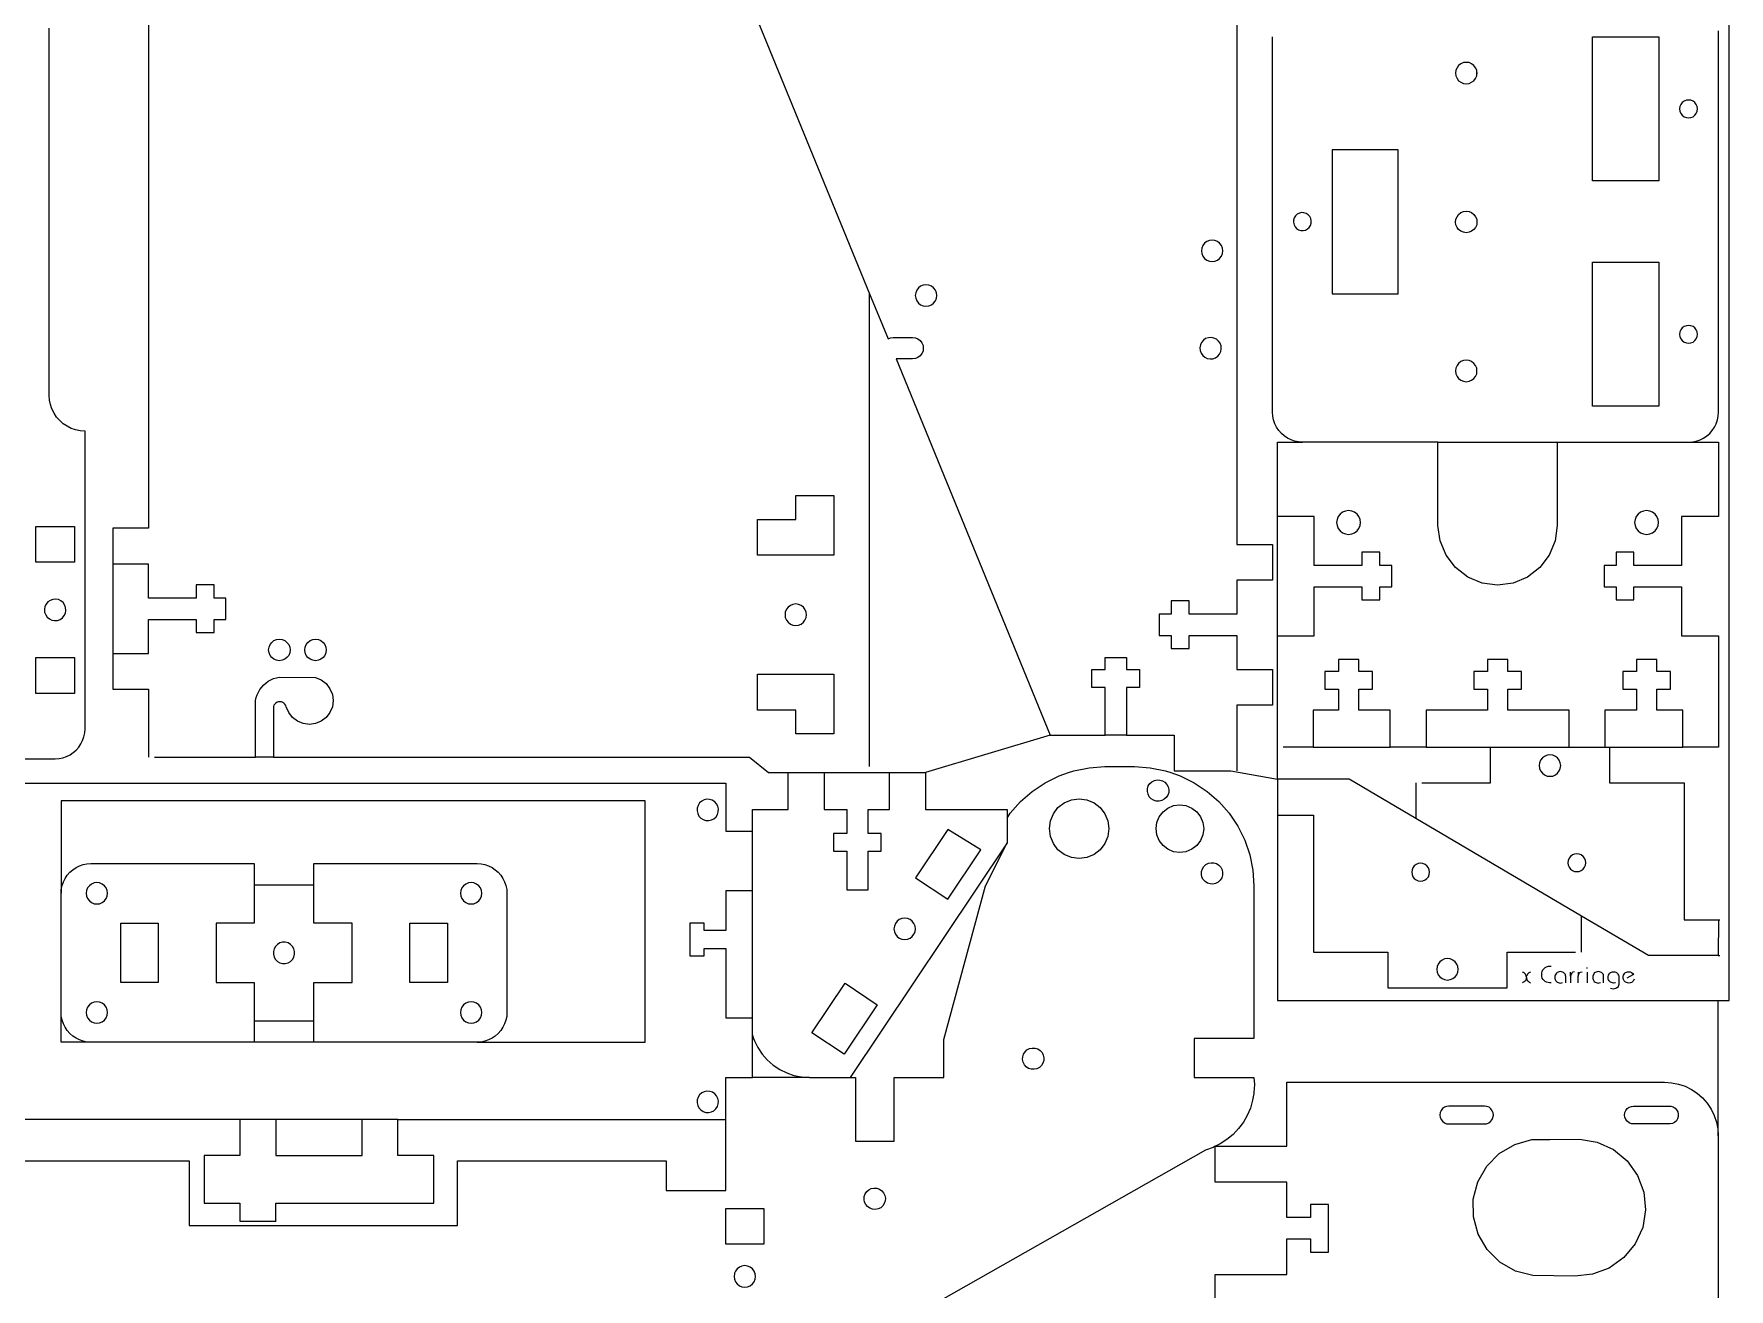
# Model space of a CAD drawing. Extents: x -305 to 302, y -82 to 425.
# Drawn here: x 17.4 to 301.8, y 30.7 to 241.3 of the extents above; entities that cross this region are included whole.
import ezdxf

# ---------------------------------------------------------------- set-up
doc = ezdxf.new("R2010")
doc.units = 0
doc.layers.add('Layer_1', color=7, linetype='CONTINUOUS')

msp = doc.modelspace()

# ---------------------------------------------------------------- linework, layer by layer
at = {"layer": 'Layer_1', "color": 7}
for points in [[(98.212825, 342.802513), (157.613548, 197.702367), (160.714464, 190.152359), (161.113103, 190.30236), (161.564659, 190.37736), (164.813742, 190.37736), (165.286464, 190.30236), (165.713325, 190.127347), (166.08727, 189.852392), (166.362436, 189.477389), (166.56352, 189.02735), (166.612909, 188.577382), (166.56352, 188.102367), (166.362436, 187.67734), (166.08727, 187.302373), (165.713325, 187.002371), (165.286464, 186.827357), (164.813742, 186.777369), (162.08677, 186.777369), (187.913631, 123.652372), (166.962159, 117.352466)], [(215.589048, 27.127433), (215.589048, 33.127477), (227.58702, 33.127477), (227.58702, 39.077427), (231.58752, 39.077427), (231.58752, 36.877505), (234.589659, 36.877505), (234.589659, 44.877447), (231.58752, 44.877447), (231.58752, 42.677524), (227.58702, 42.677524), (227.58702, 48.627474), (215.589048, 48.627474), (215.589048, 54.602472), (215.638436, 54.627519), (227.58702, 54.627519), (227.58702, 65.377363), (290.988242, 65.377363), (292.162992, 65.302222), (293.313048, 65.077502), (294.438409, 64.702499), (295.489686, 64.177213), (296.463353, 63.527397), (297.362936, 62.752344), (298.139048, 61.852408), (298.788159, 60.87733), (299.313798, 59.827463), (299.687742, 58.702455), (299.91352, 57.552399), (299.987603, 56.377297), (299.987603, 79.077488), (301.811464, 79.077488), (301.811464, 320.82728)], [(30.613195, 268.85253), (30.613195, 262.852486), (36.613239, 262.852486), (36.613239, 219.927367), (36.613239, 158.352299), (30.613195, 158.352299), (30.613195, 152.352255), (30.613195, 137.352497), (36.613239, 137.352497), (36.613239, 143.052327), (44.613181, 143.052327), (44.613181, 140.852405), (47.613203, 140.852405), (47.613203, 143.052327), (49.614159, 143.052327), (49.614159, 146.652424), (47.613203, 146.652424), (47.613203, 148.852347), (44.613181, 148.852347), (44.613181, 146.652424), (36.613239, 146.652424), (36.613239, 152.352255), (30.613195, 152.352255)], [(219.212075, 250.652372), (219.212075, 208.152351), (219.212075, 155.652491), (225.212825, 155.652491), (225.212825, 149.652447), (219.212075, 149.652447), (219.212075, 143.952263), (211.214603, 143.952263), (211.214603, 146.152538), (208.212464, 146.152538), (208.212464, 143.952263), (206.212214, 143.952263), (206.212214, 140.352519), (208.212464, 140.352519), (208.212464, 138.152244), (211.214603, 138.152244), (211.214603, 140.352519), (219.212075, 140.352519), (219.212075, 134.652336), (225.212825, 134.652336), (225.212825, 128.652291), (219.212075, 128.652291), (219.212075, 117.652327)], [(-0.036844, 119.652224), (20.962959, 119.652224), (21.613128, 119.702319), (22.23825, 119.827202), (22.86302, 120.052274), (23.463095, 120.327441), (23.988028, 120.702444), (24.488267, 121.127541), (24.913011, 121.627427), (25.288014, 122.152361), (25.563181, 122.752436), (25.788253, 123.377205), (25.913136, 124.002327), (25.963231, 124.652497), (25.963231, 174.652397), (25.163131, 174.702491), (24.388078, 174.877469), (23.66312, 175.127236), (22.963209, 175.477544), (22.287992, 175.902288), (21.712964, 176.427222), (21.188031, 177.002249), (20.763286, 177.652419), (20.412978, 178.377377), (20.163211, 179.102336), (20.013281, 179.877388), (19.963186, 180.652371), (19.963186, 242.302369)], [(252.962325, 172.827477), (272.964825, 172.827477), (295.013436, 172.827477), (295.662548, 172.877219), (296.311659, 173.002455), (296.939603, 173.20248), (297.514631, 173.502341), (298.061436, 173.852297), (298.562381, 174.277394), (298.989242, 174.77728), (299.338492, 175.327261), (299.638353, 175.902288), (299.839436, 176.527411), (299.962909, 177.177227), (300.012298, 177.827397), (300.012298, 178.827522), (300.012298, 241.827353)], [(272.964825, 172.827477), (272.964825, 158.827491), (272.612048, 156.227519), (271.613686, 153.827219), (270.03677, 151.752533), (267.962436, 150.152333), (265.563548, 149.152208), (262.963575, 148.827299), (260.363603, 149.152208), (257.964714, 150.152333), (255.886853, 151.752533), (254.313464, 153.827219), (253.311575, 156.227519), (252.962325, 158.827491), (252.962325, 172.827477), (230.211686, 172.827477), (229.562575, 172.877219), (228.913464, 173.002455), (228.313742, 173.20248), (227.71402, 173.502341), (227.163686, 173.852297), (226.687436, 174.277394), (226.239409, 174.77728), (225.886631, 175.327261), (225.58677, 175.902288), (225.389214, 176.527411), (225.262214, 177.177227), (225.212825, 177.827397), (225.212825, 240.827369)], [(290.014575, 240.827369), (290.014575, 216.652376), (278.912659, 216.652376), (278.912659, 240.827369), (290.014575, 240.827369), (290.014575, 240.827369)], [(258.98777, 233.47735), (259.287631, 233.852353), (259.46402, 234.302392), (259.513409, 234.75236), (259.612186, 234.75236), (259.513409, 234.75236), (259.46402, 235.227375), (259.287631, 235.652366), (258.98777, 236.027369), (258.613825, 236.327371), (258.186964, 236.502384), (257.714242, 236.552373), (257.262686, 236.502384), (256.814659, 236.327371), (256.437186, 236.027369), (256.16202, 235.652366), (255.989159, 235.227375), (255.911548, 234.75236), (255.989159, 234.302392), (256.16202, 233.852353), (256.437186, 233.47735), (256.814659, 233.20236), (257.262686, 233.027382), (257.714242, 232.952382), (258.186964, 233.027382), (258.613825, 233.20236), (258.98777, 233.47735), (258.98777, 233.47735)], [(294.639492, 230.177361), (294.26202, 230.02736), (293.962159, 229.802358), (293.711686, 229.477379), (293.56352, 229.127353), (293.514131, 228.727374), (293.56352, 228.352371), (293.711686, 227.977368), (293.962159, 227.677366), (294.26202, 227.427352), (294.639492, 227.277387), (295.013436, 227.227363), (295.412075, 227.277387), (295.764853, 227.427352), (296.089409, 227.677366), (296.311659, 227.977368), (296.463353, 228.352371), (296.512742, 228.727374), (296.463353, 229.127353), (296.311659, 229.477379), (296.089409, 229.802358), (295.764853, 230.02736), (295.412075, 230.177361), (295.013436, 230.22735), (294.639492, 230.177361), (294.639492, 230.177361)], [(235.214075, 197.80238), (235.214075, 197.677356), (235.337548, 197.677356), (246.312464, 197.677356), (246.312464, 221.85237), (235.214075, 221.85237), (235.214075, 197.80238), (235.214075, 197.80238)], [(228.814686, 209.302371), (228.987548, 208.95238), (229.23802, 208.677355), (229.58727, 208.452353), (229.964742, 208.352376), (230.338686, 208.327364), (230.737325, 208.402364), (231.061881, 208.602354), (231.361742, 208.852368), (231.562825, 209.177347), (231.689825, 209.552349), (231.71452, 209.952364), (231.612214, 210.327367), (231.439353, 210.677358), (231.188881, 210.97736), (230.839631, 211.17735), (230.486853, 211.302374), (230.088214, 211.327351), (229.71427, 211.227374), (229.361492, 211.052361), (229.061631, 210.77737), (228.864075, 210.452356), (228.737075, 210.077353), (228.712381, 209.702386), (228.814686, 209.302371), (228.814686, 209.302371)], [(256.16202, 208.852368), (255.989159, 209.302371), (255.911548, 209.752374), (255.989159, 210.227354), (256.16202, 210.652381), (256.437186, 211.027384), (256.814659, 211.327351), (257.262686, 211.502364), (257.714242, 211.552352), (258.186964, 211.502364), (258.613825, 211.327351), (258.98777, 211.027384), (259.287631, 210.652381), (259.46402, 210.227354), (259.513409, 209.752374), (259.46402, 209.302371), (259.287631, 208.852368), (258.98777, 208.477365), (258.613825, 208.202375), (258.186964, 208.027362), (257.714242, 207.952361), (257.262686, 208.027362), (256.814659, 208.202375), (256.437186, 208.477365), (256.16202, 208.852368), (256.16202, 208.852368)], [(215.063409, 203.127349), (215.539659, 203.177373), (215.962992, 203.352386), (216.336936, 203.652388), (216.636798, 204.027356), (216.813186, 204.452382), (216.862575, 204.927362), (216.813186, 205.377366), (216.636798, 205.827369), (216.336936, 206.202372), (215.962992, 206.477362), (215.539659, 206.652375), (215.063409, 206.72734), (214.611853, 206.652375), (214.163825, 206.477362), (213.789881, 206.202372), (213.514714, 205.827369), (213.338325, 205.377366), (213.264242, 204.927362), (213.338325, 204.452382), (213.514714, 204.027356), (213.789881, 203.652388), (214.163825, 203.352386), (214.611853, 203.177373), (215.063409, 203.127349), (215.063409, 203.127349)], [(290.014575, 203.00236), (290.014575, 178.827522), (278.912659, 178.827522), (278.912659, 203.00236), (290.014575, 203.00236), (290.014575, 203.00236)], [(167.064464, 195.627364), (167.537186, 195.677352), (167.964048, 195.852366), (168.337992, 196.152368), (168.637853, 196.527371), (168.814242, 196.952362), (168.863631, 197.427377), (168.814242, 197.877345), (168.637853, 198.327384), (168.337992, 198.702387), (167.964048, 198.977342), (167.537186, 199.152355), (167.064464, 199.227355), (166.612909, 199.152355), (166.164881, 198.977342), (165.787409, 198.702387), (165.512242, 198.327384), (165.339381, 197.877345), (165.26177, 197.427377), (165.339381, 196.952362), (165.512242, 196.527371), (165.787409, 196.152368), (166.164881, 195.852366), (166.612909, 195.677352), (167.064464, 195.627364), (167.064464, 195.627364)], [(157.613548, 118.352238), (157.613548, 197.702367)], [(294.639492, 192.352387), (294.26202, 192.20235), (293.962159, 191.977384), (293.711686, 191.65237), (293.56352, 191.302379), (293.514131, 190.902364), (293.56352, 190.527361), (293.711686, 190.152359), (293.962159, 189.852392), (294.26202, 189.602378), (294.639492, 189.452342), (295.013436, 189.402353), (295.412075, 189.452342), (295.764853, 189.602378), (296.089409, 189.852392), (296.311659, 190.152359), (296.463353, 190.527361), (296.512742, 190.902364), (296.463353, 191.302379), (296.311659, 191.65237), (296.089409, 191.977384), (295.764853, 192.20235), (295.412075, 192.352387), (295.013436, 192.402375), (294.639492, 192.352387), (294.639492, 192.352387)], [(216.012381, 187.227372), (216.336936, 187.602375), (216.53802, 188.027366), (216.612103, 188.47737), (216.562714, 188.95235), (216.414548, 189.402353), (216.139381, 189.777356), (215.786603, 190.077358), (215.36327, 190.277383), (214.911714, 190.37736), (214.438992, 190.327372), (213.987436, 190.177371), (213.613492, 189.90238), (213.313631, 189.552354), (213.112548, 189.127363), (213.01377, 188.652347), (213.063159, 188.177367), (213.214853, 187.752376), (213.486492, 187.352361), (213.83927, 187.052359), (214.262603, 186.852369), (214.738853, 186.777369), (215.186881, 186.802381), (215.638436, 186.977359), (216.012381, 187.227372), (216.012381, 187.227372)], [(257.714242, 186.552367), (257.262686, 186.502379), (256.814659, 186.327366), (256.437186, 186.027363), (256.16202, 185.652361), (255.989159, 185.227369), (255.911548, 184.752354), (255.989159, 184.302386), (256.16202, 183.852382), (256.437186, 183.47738), (256.814659, 183.202354), (257.262686, 183.027376), (257.714242, 182.952376), (258.186964, 183.027376), (258.613825, 183.202354), (258.98777, 183.47738), (259.287631, 183.852382), (259.46402, 184.302386), (259.513409, 184.752354), (259.46402, 185.227369), (259.287631, 185.652361), (258.98777, 186.027363), (258.613825, 186.327366), (258.186964, 186.502379), (257.714242, 186.552367), (257.714242, 186.552367)], [(226.013631, 140.327472), (232.211936, 140.327472), (232.211936, 148.527438), (240.212936, 148.527438), (240.212936, 146.327516), (243.211548, 146.327516), (243.211548, 148.527438), (245.211798, 148.527438), (245.211798, 152.127536), (243.211548, 152.127536), (243.211548, 154.327458), (240.212936, 154.327458), (240.212936, 152.127536), (232.211936, 152.127536), (232.211936, 160.327502), (226.013631, 160.327502), (226.013631, 172.827477), (230.211686, 172.827477)], [(295.013436, 172.827477), (300.012298, 172.827477), (300.012298, 160.327502), (293.838686, 160.327502), (293.838686, 152.127536), (285.837686, 152.127536), (285.837686, 154.327458), (282.839075, 154.327458), (282.839075, 152.127536), (280.838825, 152.127536), (280.838825, 148.527438), (282.839075, 148.527438), (282.839075, 146.327516), (285.837686, 146.327516), (285.837686, 148.527438), (293.838686, 148.527438), (293.838686, 140.327472), (300.012298, 140.327472), (300.036992, 121.627427), (299.038631, 121.627427), (294.03977, 121.627427)], [(151.612798, 163.852458), (151.612798, 153.852266), (138.81402, 153.852266), (138.81402, 159.852311), (145.213409, 159.852311), (145.213409, 163.852458), (151.612798, 163.852458), (151.612798, 163.852458)], [(249.261686, 115.627383), (249.261686, 109.627338), (238.06452, 116.227458), (226.06302, 116.227458), (226.013631, 116.227458), (226.013631, 140.327472), (226.013631, 160.327502)], [(235.961964, 159.327377), (236.039575, 158.802444), (236.237131, 158.327252), (236.536992, 157.902508), (236.963853, 157.602294), (237.436575, 157.402269), (237.962214, 157.32748), (238.487853, 157.402269), (238.964103, 157.602294), (239.387436, 157.902508), (239.687298, 158.327252), (239.888381, 158.802444), (239.962464, 159.327377), (239.888381, 159.852311), (239.687298, 160.327502), (239.387436, 160.727199), (238.964103, 161.052461), (238.487853, 161.252486), (237.962214, 161.327274), (237.436575, 161.252486), (236.963853, 161.052461), (236.536992, 160.727199), (236.237131, 160.327502), (236.039575, 159.852311), (235.961964, 159.327377), (235.961964, 159.327377)], [(286.539714, 157.902508), (286.963048, 157.602294), (287.439298, 157.402269), (287.961409, 157.32748), (288.487048, 157.402269), (288.963298, 157.602294), (289.386631, 157.902508), (289.686492, 158.327252), (289.887575, 158.802444), (289.961659, 159.327377), (289.887575, 159.852311), (289.686492, 160.327502), (289.386631, 160.727199), (288.963298, 161.052461), (288.487048, 161.252486), (287.961409, 161.327274), (287.439298, 161.252486), (286.963048, 161.052461), (286.539714, 160.727199), (286.239853, 160.327502), (286.03877, 159.852311), (285.964686, 159.327377), (286.03877, 158.802444), (286.239853, 158.327252), (286.539714, 157.902508), (286.539714, 157.902508)], [(17.71317, 158.652513), (24.2131, 158.652513), (24.2131, 152.652469), (17.71317, 152.652469), (17.71317, 158.652513), (17.71317, 158.652513)], [(20.563261, 146.427352), (20.113117, 146.252374), (19.738114, 146.002255), (19.438253, 145.627252), (19.238228, 145.202508), (19.163086, 144.752363), (19.188134, 144.277524), (19.363111, 143.82738), (19.613231, 143.452377), (19.988234, 143.152516), (20.412978, 142.952491), (20.863123, 142.852302), (21.337961, 142.902397), (21.788106, 143.052327), (22.163109, 143.327494), (22.46297, 143.702497), (22.662995, 144.127241), (22.738136, 144.577386), (22.713089, 145.052224), (22.538111, 145.502369), (22.287992, 145.877372), (21.912989, 146.177233), (21.488245, 146.377258), (21.0381, 146.452399), (20.563261, 146.427352), (20.563261, 146.427352)], [(145.689659, 145.577511), (145.213409, 145.652299), (144.737159, 145.577511), (144.313825, 145.402533), (143.939881, 145.127366), (143.664714, 144.752363), (143.611798, 144.652527), (143.463631, 144.302219), (143.414242, 143.852427), (143.463631, 143.377236), (143.611798, 143.052327), (143.664714, 142.952491), (143.939881, 142.577488), (144.313825, 142.277274), (144.737159, 142.102297), (145.213409, 142.052202), (145.689659, 142.102297), (146.112992, 142.277274), (146.486936, 142.577488), (146.762103, 142.952491), (146.938492, 143.377236), (147.012575, 143.852427), (146.938492, 144.302219), (146.762103, 144.752363), (146.486936, 145.127366), (146.112992, 145.402533), (145.689659, 145.577511), (145.689659, 145.577511)], [(143.611798, 143.052327), (143.664714, 142.952491)], [(57.011909, 138.827461), (57.287075, 139.202463), (57.664548, 139.502324), (58.112575, 139.677302), (58.564131, 139.727397), (59.036853, 139.677302), (59.463714, 139.502324), (59.837659, 139.202463), (60.13752, 138.827461), (60.313909, 138.402363), (60.363298, 137.927524), (60.313909, 137.47738), (60.13752, 137.027236), (59.837659, 136.67728), (59.463714, 136.377419), (59.036853, 136.202441), (58.564131, 136.127299), (58.112575, 136.202441), (57.664548, 136.377419), (57.287075, 136.67728), (57.011909, 137.027236), (56.839048, 137.47738), (56.761436, 137.927524), (56.839048, 138.402363), (57.011909, 138.827461), (57.011909, 138.827461)], [(62.839798, 137.927524), (62.913881, 138.402363), (63.086742, 138.827461), (63.361909, 139.202463), (63.739381, 139.502324), (64.187409, 139.677302), (64.638964, 139.727397), (65.111686, 139.677302), (65.538548, 139.502324), (65.912492, 139.202463), (66.212353, 138.827461), (66.388742, 138.402363), (66.438131, 137.927524), (66.388742, 137.47738), (66.212353, 137.027236), (65.912492, 136.67728), (65.538548, 136.377419), (65.111686, 136.202441), (64.638964, 136.127299), (64.187409, 136.202441), (63.739381, 136.377419), (63.361909, 136.67728), (63.086742, 137.027236), (62.913881, 137.47738), (62.839798, 137.927524), (62.839798, 137.927524)], [(17.838053, 136.652233), (24.038123, 136.652233), (24.2131, 136.652233), (24.2131, 130.652541), (24.038123, 130.652541), (17.838053, 130.652541), (17.71317, 130.652541), (17.71317, 136.652233), (17.838053, 136.652233), (17.838053, 136.652233)], [(30.613195, 137.352497), (30.613195, 131.352452), (36.613239, 131.352452), (36.613239, 119.927391)], [(187.913631, 123.652372), (197.114075, 123.652372), (197.114075, 131.652313), (194.912742, 131.652313), (194.912742, 134.652336), (197.114075, 134.652336), (197.114075, 136.652233), (200.712409, 136.652233), (200.712409, 134.652336), (202.913742, 134.652336), (202.913742, 131.652313), (200.712409, 131.652313), (200.712409, 123.652372), (206.413298, 123.652372), (208.713409, 123.652372), (208.713409, 117.652327), (218.213714, 117.652327), (226.013631, 116.227458), (226.038325, 79.077488), (299.987603, 79.077488)], [(138.81402, 133.852236), (151.612798, 133.852236), (151.612798, 123.852397), (145.213409, 123.852397), (145.213409, 127.852544), (138.81402, 127.852544), (138.81402, 133.852236), (138.81402, 133.852236)], [(250.962075, 121.627427), (244.964853, 121.627427), (244.964853, 127.827497), (239.662603, 127.827497), (239.662603, 131.327405), (241.962714, 131.327405), (241.962714, 134.327427), (239.662603, 134.327427), (239.662603, 136.327324), (236.261825, 136.327324), (236.261825, 134.327427), (233.961714, 134.327427), (233.961714, 131.327405), (236.261825, 131.327405), (236.261825, 127.827497), (232.014381, 127.827497), (232.014381, 121.627427), (227.011992, 121.627427)], [(250.263575, 115.627383), (261.764131, 115.627383), (261.764131, 121.627427), (274.961548, 121.627427), (274.961548, 127.827497), (264.663964, 127.827497), (264.663964, 131.327405), (266.964075, 131.327405), (266.964075, 134.327427), (264.663964, 134.327427), (264.663964, 136.327324), (261.263186, 136.327324), (261.263186, 134.327427), (258.963075, 134.327427), (258.963075, 131.327405), (261.263186, 131.327405), (261.263186, 127.827497), (250.962075, 127.827497), (250.962075, 121.627427), (261.764131, 121.627427)], [(281.763103, 121.627427), (294.03977, 121.627427), (294.03977, 127.827497), (289.661798, 127.827497), (289.661798, 131.327405), (291.961909, 131.327405), (291.961909, 134.327427), (289.661798, 134.327427), (289.661798, 136.327324), (286.264548, 136.327324), (286.264548, 134.327427), (283.964436, 134.327427), (283.964436, 131.327405), (286.264548, 131.327405), (286.264548, 127.827497), (280.962298, 127.827497), (280.962298, 121.627427), (281.763103, 121.627427), (281.763103, 115.627383), (294.26202, 115.627383), (294.26202, 92.62733), (300.012298, 92.62733), (300.26277, 92.62733)], [(37.613011, 119.927391), (54.563631, 119.927391), (54.563631, 125.427197), (54.563631, 129.427344), (54.687103, 129.92723), (54.838798, 130.402422), (55.064575, 130.852213), (55.31152, 131.277311), (55.611381, 131.677361), (55.939464, 132.052363), (56.313409, 132.377272), (56.712048, 132.677486), (57.163603, 132.927252), (57.611631, 133.127277), (58.087881, 133.277208), (58.564131, 133.377397), (64.638964, 133.302255), (65.612631, 132.902205), (66.438131, 132.277436), (67.062548, 131.427241), (67.464714, 130.477211), (67.612881, 129.427344), (67.464714, 128.402524), (67.062548, 127.427447), (66.438131, 126.602299), (65.612631, 125.97753), (64.638964, 125.57748), (63.612381, 125.427197), (62.564631, 125.57748), (61.612131, 125.97753), (60.786631, 126.602299), (60.13752, 127.427447), (59.738881, 128.402524), (59.664798, 128.627244), (59.513103, 128.827269), (59.336714, 129.002247), (59.139159, 129.127483), (58.913381, 129.202272), (58.662909, 129.252366), (58.437131, 129.227319), (58.186659, 129.15253), (57.989103, 129.027294), (57.812714, 128.852316), (57.664548, 128.652291), (57.562242, 128.427219), (57.562242, 119.927391), (137.438186, 119.927391), (140.613186, 117.352466), (143.964575, 117.352466)], [(200.712409, 123.652372), (197.114075, 123.652372)], [(57.562242, 119.927391), (54.563631, 119.927391)], [(232.014381, 121.627427), (244.964853, 121.627427)], [(270.012075, 118.977361), (269.962686, 118.527216), (270.012075, 118.052377), (270.188464, 117.62728), (270.488325, 117.252277), (270.86227, 116.952416), (271.289131, 116.777438), (271.761853, 116.727344), (272.213409, 116.777438), (272.661436, 116.952416), (273.038909, 117.252277), (273.314075, 117.62728), (273.486936, 118.052377), (273.564548, 118.527216), (273.486936, 118.977361), (273.314075, 119.427505), (273.038909, 119.802508), (272.661436, 120.077322), (272.213409, 120.252299), (271.761853, 120.327441), (271.289131, 120.252299), (270.86227, 120.077322), (270.488325, 119.802508), (270.188464, 119.427505), (270.012075, 118.977361), (270.012075, 118.977361)], [(274.961548, 121.627427), (280.962298, 121.627427)], [(-22.036772, 107.502205), (-17.536739, 107.502205), (-17.536739, 115.602336), (133.462381, 115.602336), (133.462381, 107.502205), (137.963825, 107.502205), (137.963825, 111.152397), (143.964575, 111.152397), (143.964575, 117.352466), (149.961798, 117.352466), (160.961409, 117.352466)], [(149.961798, 117.352466), (149.961798, 111.152397), (153.764742, 111.152397), (153.764742, 107.152249), (151.563409, 107.152249), (151.563409, 104.152227), (153.764742, 104.152227), (153.764742, 97.652297), (157.363075, 97.652297), (157.363075, 104.152227), (159.564409, 104.152227), (159.564409, 107.152249), (157.363075, 107.152249), (157.363075, 111.152397), (160.961409, 111.152397), (160.961409, 117.352466), (166.962159, 117.352466), (166.962159, 111.152397), (180.664048, 111.152397), (180.664048, 109.727527), (181.189686, 110.527274), (182.91477, 112.47743), (184.886798, 114.202513), (187.063436, 115.65243), (189.412936, 116.827533), (190.961631, 117.352466), (191.889436, 117.652327), (194.436492, 118.177261), (197.064686, 118.352238), (202.063548, 118.352238), (204.66352, 118.177261), (207.238798, 117.652327), (208.163075, 117.352466), (209.71177, 116.827533), (212.064798, 115.65243), (214.237909, 114.202513), (216.18877, 112.47743), (217.913853, 110.527274), (219.388464, 108.352399), (220.53852, 106.002194), (221.388714, 103.527458), (221.889659, 100.952533), (222.06252, 98.352208), (222.06252, 72.702441), (212.064798, 72.702441), (212.064798, 66.202511), (222.06252, 66.202511), (222.164825, 65.002361), (222.087214, 63.677327), (222.06252, 63.477302), (221.861436, 62.352294), (221.487492, 61.052308), (220.961853, 59.827463), (220.312742, 58.677408), (219.511936, 57.602494), (218.587659, 56.627416), (217.564603, 55.752527), (216.439242, 55.027216), (215.638436, 54.627519), (215.589048, 54.627519), (215.589048, 54.602472), (215.589048, 54.627519), (215.638436, 54.627519), (215.589048, 54.627519), (215.239798, 54.427494), (213.987436, 53.977349), (161.712825, 24.352483)], [(207.037714, 112.87748), (206.614381, 112.652408), (206.162825, 112.552219), (205.686575, 112.577266), (205.238548, 112.702502), (204.836381, 112.952269), (204.53652, 113.302224), (204.31427, 113.727322), (204.211964, 114.177466), (204.236659, 114.652305), (204.363659, 115.102449), (204.638825, 115.502499), (204.963381, 115.802361), (205.386714, 116.027433), (205.83827, 116.127269), (206.31452, 116.102222), (206.762548, 115.977338), (207.164714, 115.727219), (207.48927, 115.377263), (207.686825, 114.952519), (207.789131, 114.502374), (207.789131, 114.027536), (207.637436, 113.577391), (207.386964, 113.177341), (207.037714, 112.87748), (207.037714, 112.87748)], [(91.764048, 72.102366), (119.961575, 72.102366), (119.961575, 112.602313), (21.963084, 112.602313), (21.963084, 97.102316), (21.988131, 97.752486), (22.113014, 98.377255), (22.338086, 99.002377), (22.613253, 99.602452), (22.988256, 100.127386), (23.413, 100.627272), (23.913239, 101.052369), (24.46322, 101.427372), (25.038248, 101.702538), (25.663017, 101.927258), (26.288139, 102.052494), (26.963003, 102.102236), (39.963217, 102.102236), (54.362548, 102.102236), (54.362548, 98.502491), (64.363798, 98.502491), (64.363798, 102.102236), (91.764048, 102.102236), (92.413159, 102.052494), (93.037575, 101.927258), (93.661992, 101.702538), (94.261714, 101.427372), (94.787353, 101.052369), (95.288298, 100.627272), (95.711631, 100.127386), (96.089103, 99.602452), (96.36427, 99.002377), (96.58652, 98.377255), (96.71352, 97.752486), (96.762909, 97.102316), (96.762909, 77.102286), (96.71352, 76.427422), (96.58652, 75.802299), (96.36427, 75.17753), (96.089103, 74.602502), (95.711631, 74.052522), (95.288298, 73.552283), (94.787353, 73.127186), (94.261714, 72.752536), (93.661992, 72.477369), (93.037575, 72.252297), (92.413159, 72.127413), (91.764048, 72.102366), (78.764186, 72.102366), (64.363798, 72.102366), (64.363798, 75.702463), (64.363798, 82.102205), (70.763186, 82.102205), (70.763186, 92.102397), (64.363798, 92.102397), (64.363798, 98.502491)], [(132.086548, 110.327249), (132.213548, 110.777394), (132.238242, 111.252233), (132.139464, 111.702377), (131.938381, 112.127474), (131.613825, 112.452383), (131.211659, 112.727197), (130.763631, 112.852433), (130.312075, 112.87748), (129.839353, 112.777291), (129.437186, 112.577266), (129.087936, 112.252358), (128.81277, 111.852308), (128.689298, 111.402516), (128.664603, 110.927324), (128.763381, 110.477533), (128.964464, 110.052436), (129.28902, 109.727527), (129.687659, 109.452361), (130.139214, 109.327477), (130.611936, 109.30243), (131.063492, 109.402266), (131.486825, 109.602291), (131.839603, 109.927199), (132.086548, 110.327249), (132.086548, 110.327249)], [(187.938325, 106.652363), (187.761936, 107.952349), (187.938325, 109.227288), (188.43927, 110.452486), (189.211853, 111.477305), (190.263131, 112.277405), (191.462575, 112.777291), (192.764325, 112.952269), (194.062548, 112.777291), (195.261992, 112.277405), (196.288575, 111.477305), (197.089381, 110.452486), (197.586798, 109.227288), (197.763186, 107.952349), (197.586798, 106.652363), (197.089381, 105.452213), (196.288575, 104.402347), (195.261992, 103.602247), (194.062548, 103.102361), (192.764325, 102.95243), (191.462575, 103.102361), (190.263131, 103.602247), (189.211853, 104.402347), (188.43927, 105.452213), (187.938325, 106.652363), (187.938325, 106.652363)], [(212.488131, 105.102258), (211.662631, 104.477488), (210.688964, 104.077438), (209.662381, 103.952202), (208.614631, 104.077438), (207.662131, 104.477488), (206.836631, 105.102258), (206.18752, 105.952452), (205.788881, 106.902483), (205.661881, 107.952349), (205.788881, 108.977522), (206.18752, 109.952247), (206.836631, 110.777394), (207.662131, 111.402516), (208.614631, 111.802213), (209.662381, 111.952497), (210.688964, 111.802213), (211.662631, 111.402516), (212.488131, 110.777394), (213.112548, 109.952247), (213.514714, 108.977522), (213.662881, 107.952349), (213.514714, 106.902483), (213.112548, 105.952452), (212.488131, 105.102258), (212.488131, 105.102258)], [(180.664048, 109.727527), (180.664048, 105.552402), (154.33977, 66.202511), (155.214659, 66.202511), (155.214659, 55.502408), (161.712825, 55.502408), (161.712825, 66.202511), (170.063075, 66.202511), (170.063075, 72.552511), (177.062186, 98.352208), (180.664048, 105.552402)], [(226.06302, 110.227413), (232.06377, 110.227413), (232.06377, 87.227361), (244.562686, 87.227361), (244.562686, 81.227316), (264.561659, 81.227316), (264.561659, 87.227361), (276.062214, 87.227361)], [(299.987603, 86.627286), (288.264798, 86.627286), (277.064103, 93.227405), (249.261686, 109.627338)], [(137.963825, 73.277469), (138.136686, 72.727488), (138.263686, 72.352486), (138.736409, 71.427502), (138.838714, 71.20243), (139.561909, 70.102469), (140.436798, 69.127391), (141.413992, 68.252502), (142.514659, 67.527544), (143.689409, 66.952516), (144.913548, 66.527419), (146.187075, 66.277299), (147.51352, 66.202511), (137.963825, 66.202511), (137.963825, 73.277469), (137.963825, 76.202349), (137.963825, 97.502366), (137.963825, 107.502205)], [(170.712186, 107.777372), (165.314686, 99.702288), (170.712186, 96.102544), (176.289603, 104.402347), (170.712186, 107.777372), (170.712186, 107.777372)], [(276.263298, 100.727461), (276.637242, 100.777202), (277.014714, 100.927486), (277.314575, 101.152205), (277.56152, 101.477466), (277.713214, 101.827422), (277.762603, 102.227472), (277.713214, 102.602474), (277.56152, 102.977477), (277.314575, 103.277338), (277.014714, 103.527458), (276.637242, 103.677388), (276.263298, 103.727483), (275.864659, 103.677388), (275.511881, 103.527458), (275.187325, 103.277338), (274.961548, 102.977477), (274.813381, 102.602474), (274.763992, 102.227472), (274.813381, 101.827422), (274.961548, 101.477466), (275.187325, 101.152205), (275.511881, 100.927486), (275.864659, 100.777202), (276.263298, 100.727461), (276.263298, 100.727461)], [(216.439242, 99.277544), (216.086464, 98.97733), (215.663131, 98.752258), (215.211575, 98.652422), (214.738853, 98.677469), (214.287298, 98.802352), (213.888659, 99.052472), (213.588798, 99.402427), (213.36302, 99.827524), (213.264242, 100.277316), (213.288936, 100.752508), (213.437103, 101.202299), (213.687575, 101.602349), (214.012131, 101.902211), (214.438992, 102.127283), (214.88702, 102.227472), (215.36327, 102.202424), (215.814825, 102.077541), (216.213464, 101.827422), (216.53802, 101.477466), (216.739103, 101.052369), (216.837881, 100.602224), (216.837881, 100.127386), (216.689714, 99.677241), (216.439242, 99.277544), (216.439242, 99.277544)], [(250.436436, 99.177355), (250.813909, 99.327286), (251.11377, 99.577405), (251.364242, 99.877266), (251.512409, 100.252269), (251.561798, 100.627272), (251.512409, 101.027322), (251.364242, 101.377277), (251.11377, 101.702538), (250.813909, 101.927258), (250.436436, 102.077541), (250.062492, 102.127283), (249.663853, 102.077541), (249.314603, 101.927258), (248.98652, 101.702538), (248.76427, 101.377277), (248.612575, 101.027322), (248.563186, 100.627272), (248.612575, 100.252269), (248.76427, 99.877266), (248.98652, 99.577405), (249.314603, 99.327286), (249.663853, 99.177355), (250.062492, 99.127261), (250.436436, 99.177355), (250.436436, 99.177355)], [(54.362548, 98.502491), (54.362548, 92.102397), (47.963159, 92.102397), (47.963159, 82.102205), (54.362548, 82.102205), (54.362548, 75.702463), (54.362548, 72.102366), (35.96307, 72.102366), (26.963003, 72.102366), (26.288139, 72.127413), (25.663017, 72.252297), (25.038248, 72.477369), (24.46322, 72.752536), (23.913239, 73.127186), (23.413, 73.552283), (22.988256, 74.052522), (22.613253, 74.602502), (22.338086, 75.17753), (22.113014, 75.802299), (21.988131, 76.427422), (21.963084, 77.102286)], [(26.963003, 72.102366), (21.963084, 72.102366), (21.963084, 77.102286), (21.963084, 97.102316)], [(26.163256, 97.102316), (26.212998, 96.627477), (26.387975, 96.20238), (26.688189, 95.827377), (27.063192, 95.527516), (27.488289, 95.352186), (27.963128, 95.302444), (28.413273, 95.352186), (28.863064, 95.527516), (29.238067, 95.827377), (29.513234, 96.20238), (29.688211, 96.627477), (29.763, 97.102316), (29.688211, 97.552461), (29.513234, 98.002252), (29.238067, 98.352208), (28.863064, 98.652422), (28.413273, 98.827399), (27.963128, 98.902541), (27.488289, 98.827399), (27.063192, 98.652422), (26.688189, 98.352208), (26.387975, 98.002252), (26.212998, 97.552461), (26.163256, 97.102316), (26.163256, 97.102316)], [(89.18877, 96.20238), (89.488631, 95.827377), (89.862575, 95.527516), (90.289436, 95.352186), (90.762159, 95.302444), (91.213714, 95.352186), (91.661742, 95.527516), (92.039214, 95.827377), (92.314381, 96.20238), (92.487242, 96.627477), (92.564853, 97.102316), (92.487242, 97.552461), (92.314381, 98.002252), (92.039214, 98.352208), (91.661742, 98.652422), (91.213714, 98.827399), (90.762159, 98.902541), (90.289436, 98.827399), (89.862575, 98.652422), (89.488631, 98.352208), (89.18877, 98.002252), (89.012381, 97.552461), (88.962992, 97.102316), (89.012381, 96.627477), (89.18877, 96.20238), (89.18877, 96.20238)], [(137.963825, 97.502366), (133.462381, 97.502366), (133.462381, 90.852505), (129.864048, 90.852505), (129.864048, 92.102397), (127.461631, 92.102397), (127.461631, 86.602238), (129.864048, 86.602238), (129.864048, 87.852483), (133.462381, 87.852483), (133.462381, 76.202349), (137.963825, 76.202349)], [(31.963275, 92.102397), (38.263181, 92.102397), (38.263181, 82.102205), (31.963275, 82.102205), (31.963275, 92.102397), (31.963275, 92.102397)], [(80.464575, 92.102397), (86.761659, 92.102397), (86.761659, 82.102205), (80.464575, 82.102205), (80.464575, 92.102397), (80.464575, 92.102397)], [(164.764353, 92.402258), (164.386881, 92.677424), (163.963548, 92.877449), (163.487298, 92.927544), (163.014575, 92.877449), (162.587714, 92.677424), (162.21377, 92.402258), (161.938603, 92.027255), (161.762214, 91.602511), (161.688131, 91.127319), (161.762214, 90.65248), (161.938603, 90.227383), (162.21377, 89.85238), (162.587714, 89.577213), (163.014575, 89.402236), (163.487298, 89.327447), (163.963548, 89.402236), (164.386881, 89.577213), (164.764353, 89.85238), (165.03952, 90.227383), (165.237075, 90.65248), (165.286464, 91.127319), (165.237075, 91.602511), (165.03952, 92.027255), (164.764353, 92.402258), (164.764353, 92.402258)], [(277.064103, 87.227361), (277.064103, 93.227405)], [(300.012298, 92.62733), (299.987603, 86.627286), (300.26277, 86.627286)], [(57.562242, 87.327197), (57.562242, 87.102477), (57.562242, 86.852358), (57.689242, 86.402213), (57.911492, 86.002516), (58.239575, 85.652208), (58.638214, 85.427488), (59.114464, 85.302252), (59.562492, 85.302252), (60.038742, 85.427488), (60.437381, 85.652208), (60.761936, 86.002516), (61.012409, 86.402213), (61.114714, 86.852358), (61.114714, 87.102477), (61.114714, 87.327197), (61.012409, 87.777341), (60.761936, 88.177391), (60.437381, 88.527347), (60.038742, 88.752419), (59.562492, 88.877302), (59.114464, 88.877302), (58.638214, 88.752419), (58.239575, 88.527347), (57.911492, 88.177391), (57.689242, 87.777341), (57.562242, 87.327197), (57.562242, 87.327197)], [(256.363103, 84.327527), (256.28902, 84.802366), (256.112631, 85.227463), (255.837464, 85.602466), (255.46352, 85.87728), (255.011964, 86.077305), (254.563936, 86.127399), (254.087686, 86.077305), (253.664353, 85.87728), (253.286881, 85.602466), (252.98702, 85.227463), (252.814159, 84.802366), (252.76477, 84.327527), (252.814159, 83.852336), (252.98702, 83.427238), (253.286881, 83.052236), (253.664353, 82.777422), (254.087686, 82.602444), (254.563936, 82.527302), (255.011964, 82.602444), (255.46352, 82.777422), (255.837464, 83.052236), (256.112631, 83.427238), (256.28902, 83.852336), (256.363103, 84.327527), (256.363103, 84.327527)], [(268.463381, 83.877383), (268.311686, 83.827288), (268.188214, 83.727452), (268.089436, 83.627263), (267.987131, 83.527427), (267.863659, 83.252261), (267.789575, 83.127377), (267.81427, 82.977447), (267.789575, 82.827516), (267.764881, 82.70228), (267.637881, 82.427466), (267.539103, 82.327277), (267.436798, 82.227441), (267.288631, 82.152299), (267.161631, 82.077511)], [(267.789575, 83.127377), (267.764881, 83.252261), (267.637881, 83.527427), (267.539103, 83.627263), (267.436798, 83.727452), (267.288631, 83.827288), (267.161631, 83.877383)], [(267.789575, 82.827516), (267.863659, 82.70228), (267.987131, 82.427466), (268.089436, 82.327277), (268.188214, 82.227441), (268.311686, 82.152299), (268.463381, 82.077511)], [(271.938242, 82.077511), (271.68777, 82.077511), (271.437298, 82.102205), (271.186825, 82.177347), (270.964575, 82.277536), (270.763492, 82.452513), (270.611798, 82.652186), (270.463631, 82.877258), (270.389548, 83.152424), (270.364853, 83.477333), (270.389548, 83.727452), (270.438936, 83.977219), (270.562409, 84.227338), (270.738798, 84.427363), (270.939881, 84.627388), (271.186825, 84.752272), (271.486686, 84.852461), (271.839464, 84.877508), (271.938242, 84.877508)], [(274.414742, 82.077511), (274.414742, 83.10233), (274.38652, 83.277308), (274.337131, 83.452286), (274.263048, 83.577522), (274.16427, 83.702405), (274.03727, 83.802241), (273.864409, 83.877383), (273.68802, 83.927477), (273.511631, 83.952524), (273.314075, 83.927477), (273.137686, 83.877383), (272.964825, 83.777194), (272.837825, 83.677358), (272.739048, 83.527427), (272.636742, 83.377497), (272.587353, 83.202519), (272.587353, 82.977447), (272.587353, 82.777422), (272.636742, 82.602444), (272.739048, 82.427466), (272.837825, 82.30223), (272.964825, 82.177347), (273.137686, 82.102205), (273.314075, 82.052463), (273.511631, 82.027416), (273.68802, 82.052463), (273.839714, 82.127252)], [(275.889353, 83.927477), (275.614186, 83.852336), (275.487186, 83.777194), (275.413103, 83.677358), (275.314325, 83.527427), (275.261409, 83.377497), (275.21202, 83.177472), (275.21202, 83.877383)], [(275.21202, 83.177472), (275.21202, 82.952399), (275.21202, 82.077511)], [(276.464381, 83.877383), (276.489075, 83.177472), (276.538464, 83.377497), (276.587853, 83.527427), (276.661936, 83.677358), (276.764242, 83.777194), (276.887714, 83.852336), (277.162881, 83.927477)], [(276.464381, 82.077511), (276.464381, 82.952399), (276.489075, 83.177472)], [(277.938992, 84.577294), (277.938992, 84.602341), (277.988381, 84.602341), (278.013075, 84.602341), (278.013075, 84.577294), (278.013075, 84.527199), (277.988381, 84.527199), (277.938992, 84.527199), (277.938992, 84.577294), (277.938992, 84.577294)], [(277.988381, 83.877383), (277.988381, 82.077511)], [(280.764742, 82.077511), (280.764742, 83.10233), (280.764742, 83.277308), (280.711825, 83.452286), (280.637742, 83.577522), (280.51427, 83.702405), (280.38727, 83.802241), (280.239103, 83.877383), (280.062714, 83.927477), (279.861631, 83.952524), (279.664075, 83.927477), (279.487686, 83.877383), (279.33952, 83.777194), (279.187825, 83.677358), (279.089048, 83.527427), (279.011436, 83.377497), (278.962048, 83.202519), (278.937353, 82.977447), (278.962048, 82.777422), (279.011436, 82.602444), (279.089048, 82.427466), (279.187825, 82.30223), (279.33952, 82.177347), (279.487686, 82.102205), (279.664075, 82.052463), (279.861631, 82.027416), (280.03802, 82.052463), (280.214409, 82.127252)], [(282.761464, 82.077511), (282.613298, 82.052463), (282.436909, 82.027416), (282.264048, 82.052463), (282.087659, 82.102205), (281.914798, 82.177347), (281.787798, 82.277536), (281.664325, 82.402419), (281.586714, 82.552349), (281.512631, 82.752374), (281.512631, 82.952399), (281.512631, 83.152424), (281.586714, 83.352449), (281.664325, 83.527427), (281.763103, 83.677358), (281.914798, 83.777194), (282.062964, 83.877383), (282.239353, 83.927477), (282.436909, 83.927477), (282.613298, 83.90243), (282.789686, 83.852336), (282.937853, 83.777194), (283.064853, 83.652311), (283.163631, 83.50238), (283.237714, 83.352449), (283.287103, 83.177472), (283.311798, 82.977447), (283.311798, 81.977322), (283.311798, 81.802344), (283.262409, 81.627366), (283.188325, 81.452388), (283.089548, 81.302458), (282.962548, 81.202269), (282.789686, 81.102433), (282.588603, 81.052338), (282.362825, 81.027291), (282.137048, 81.052338), (281.886575, 81.102433)], [(285.887075, 82.677233), (285.812992, 82.527302), (285.738909, 82.402419), (285.664825, 82.277536), (285.537825, 82.202394), (285.414353, 82.127252), (285.287353, 82.077511), (284.987492, 82.027416), (284.786409, 82.052463), (284.613548, 82.102205), (284.437159, 82.177347), (284.313686, 82.30223), (284.211381, 82.427466), (284.112603, 82.602444), (284.063214, 82.777422), (284.03852, 82.977447), (284.063214, 83.177472), (284.112603, 83.377497), (284.211381, 83.527427), (284.313686, 83.677358), (284.437159, 83.777194), (284.613548, 83.852336), (284.786409, 83.90243), (284.987492, 83.927477), (285.237964, 83.90243), (285.463742, 83.802241), (285.636603, 83.652311), (285.763603, 83.477333), (284.662936, 82.877258)], [(147.912159, 73.702213), (153.489575, 82.002369), (158.887075, 78.402272), (153.313186, 70.077422), (147.912159, 73.702213), (147.912159, 73.702213)], [(26.163256, 77.102286), (26.212998, 76.627447), (26.387975, 76.202349), (26.688189, 75.827347), (27.063192, 75.527486), (27.488289, 75.352508), (27.963128, 75.302413), (28.413273, 75.352508), (28.863064, 75.527486), (29.238067, 75.827347), (29.513234, 76.202349), (29.688211, 76.627447), (29.763, 77.102286), (29.688211, 77.55243), (29.513234, 78.002222), (29.238067, 78.35253), (28.863064, 78.652391), (28.413273, 78.827369), (27.963128, 78.902511), (27.488289, 78.827369), (27.063192, 78.652391), (26.688189, 78.35253), (26.387975, 78.002222), (26.212998, 77.55243), (26.163256, 77.102286), (26.163256, 77.102286)], [(90.762159, 78.902511), (90.289436, 78.827369), (89.862575, 78.652391), (89.488631, 78.35253), (89.18877, 78.002222), (89.012381, 77.55243), (88.962992, 77.102286), (89.012381, 76.627447), (89.18877, 76.202349), (89.488631, 75.827347), (89.862575, 75.527486), (90.289436, 75.352508), (90.762159, 75.302413), (91.213714, 75.352508), (91.661742, 75.527486), (92.039214, 75.827347), (92.314381, 76.202349), (92.487242, 76.627447), (92.564853, 77.102286), (92.487242, 77.55243), (92.314381, 78.002222), (92.039214, 78.35253), (91.661742, 78.652391), (91.213714, 78.827369), (90.762159, 78.902511), (90.762159, 78.902511)], [(54.362548, 75.702463), (64.363798, 75.702463)], [(-22.036772, 73.277469), (-22.036772, 66.202511), (-17.536739, 66.202511), (-17.536739, 59.102505), (-17.536739, 53.202297), (-23.936833, 53.202297), (-23.936833, 47.202252), (-7.5369, 47.202252), (-7.5369, 52.202524), (43.463125, 52.202524), (43.463125, 41.352491), (88.462048, 41.352491), (88.462048, 52.202524), (123.464659, 52.202524), (123.464659, 47.202252), (133.462381, 47.202252), (133.462381, 59.102505)], [(64.363798, 72.102366), (54.362548, 72.102366)], [(184.011909, 70.80238), (184.43877, 71.027452), (184.886798, 71.127288), (185.363048, 71.102241), (185.814603, 70.977358), (186.213242, 70.727238), (186.537798, 70.377283), (186.738881, 69.952186), (186.837659, 69.502394), (186.837659, 69.027202), (186.689492, 68.577411), (186.43902, 68.177361), (186.08977, 67.877499), (185.662909, 67.652427), (185.214881, 67.552238), (184.738631, 67.577286), (184.287075, 67.702522), (183.888436, 67.952288), (183.588575, 68.302244), (183.362798, 68.727341), (183.26402, 69.177486), (183.288714, 69.652324), (183.436881, 70.102469), (183.687353, 70.502519), (184.011909, 70.80238), (184.011909, 70.80238)], [(51.963659, 59.102505), (51.963659, 53.102461), (45.963261, 53.102461), (45.963261, 46.102291), (45.963261, 45.102519), (51.963659, 45.102519), (51.963659, 42.052402), (57.964409, 42.052402), (57.964409, 42.102497), (57.964409, 45.102519), (84.461548, 45.102519), (84.461548, 53.102461), (78.464325, 53.102461), (78.464325, 59.102505), (133.462381, 59.102505), (133.462381, 66.202511), (137.963825, 66.202511)], [(147.51352, 66.202511), (154.33977, 66.202511)], [(131.938381, 63.102299), (131.613825, 63.452255), (131.239881, 63.702374), (130.788325, 63.852305), (130.312075, 63.877352), (129.864048, 63.777516), (129.437186, 63.577491), (129.087936, 63.25223), (128.837464, 62.877227), (128.689298, 62.427436), (128.664603, 61.952244), (128.763381, 61.502452), (128.964464, 61.077355), (129.28902, 60.727399), (129.662964, 60.47728), (130.11452, 60.327349), (130.587242, 60.302302), (131.063492, 60.402491), (131.462131, 60.602516), (131.811381, 60.927424), (132.086548, 61.302427), (132.213548, 61.752219), (132.238242, 62.227411), (132.164159, 62.677202), (131.938381, 63.102299), (131.938381, 63.102299)], [(261.111492, 58.427288), (261.488964, 58.577219), (261.788825, 58.802291), (262.039298, 59.102505), (262.187464, 59.477508), (262.261548, 59.852511), (262.212159, 60.252208), (262.063992, 60.602516), (261.838214, 60.927424), (261.538353, 61.177544), (261.164409, 61.327474), (260.786936, 61.377216), (260.762242, 61.377216), (254.789714, 61.377216), (254.412242, 61.327474), (254.038298, 61.177544), (253.738436, 60.952472), (253.487964, 60.627211), (253.339798, 60.277255), (253.286881, 59.877205), (253.339798, 59.502202), (253.487964, 59.127199), (253.738436, 58.827338), (254.038298, 58.577219), (254.412242, 58.427288), (254.789714, 58.377194), (260.737548, 58.377194), (261.111492, 58.427288), (261.111492, 58.427288)], [(285.414353, 61.327474), (285.788298, 61.377216), (292.03952, 61.352522), (292.413464, 61.252333), (292.73802, 61.052308), (293.013186, 60.752447), (293.21427, 60.402491), (293.288353, 60.027488), (293.263659, 59.627438), (293.164881, 59.252436), (292.963798, 58.927527), (292.663936, 58.652361), (292.314686, 58.477383), (291.937214, 58.377194), (285.788298, 58.377194), (285.414353, 58.427288), (285.036881, 58.577219), (284.73702, 58.827338), (284.486548, 59.127199), (284.338381, 59.502202), (284.288992, 59.877205), (284.338381, 60.277255), (284.486548, 60.627211), (284.73702, 60.952472), (285.036881, 61.177544), (285.414353, 61.327474), (285.414353, 61.327474)], [(78.464325, 59.102505), (72.463575, 59.102505), (57.964409, 59.102505), (51.963659, 59.102505), (-17.536739, 59.102505)], [(57.964409, 59.102505), (57.964409, 53.102461), (72.463575, 53.102461), (72.463575, 59.102505)], [(282.412214, 54.102233), (284.712325, 52.202524), (286.462103, 49.752483), (287.513381, 46.952486), (287.813242, 43.952463), (287.312298, 41.002536), (286.063464, 38.25228), (284.161992, 35.952522), (281.713714, 34.202391), (278.887964, 33.152524), (275.914048, 32.852311), (268.86202, 32.952499), (265.962186, 33.702505), (263.362214, 35.177469), (261.213798, 37.302249), (259.689798, 39.877527), (258.913686, 42.777361), (258.888992, 45.777383), (259.636881, 48.677216), (261.139714, 51.302236), (263.238742, 53.427369), (265.838714, 54.952427), (268.713853, 55.752527), (271.712464, 55.777222), (276.714853, 55.852363), (279.664075, 55.352477), (282.412214, 54.102233), (282.412214, 54.102233)], [(299.987603, 56.377297), (299.987603, 38.877402), (299.987603, 37.877277), (299.987603, 28.377324), (299.987603, -74.322637), (299.987603, -81.647714), (287.714464, -81.647714), (289.012686, -81.572573), (290.289742, -81.322806), (291.538575, -80.897709), (292.713325, -80.322681), (293.789298, -79.597723), (294.787659, -78.722481), (295.637853, -77.747756), (296.364575, -76.647795), (296.939603, -75.497739), (297.362936, -74.247495), (297.613409, -72.972556), (297.712186, -71.647523), (297.712186, -53.347528)], [(157.888714, 47.552208), (158.336742, 47.627349), (158.812992, 47.602302), (159.264548, 47.452372), (159.638492, 47.177205), (159.963048, 46.827249), (160.164131, 46.402505), (160.262909, 45.952361), (160.21352, 45.477522), (160.061825, 45.027377), (159.814881, 44.652374), (159.462103, 44.327466), (159.03877, 44.127441), (158.56252, 44.052299), (158.089798, 44.077347), (157.662936, 44.227277), (157.264298, 44.502444), (156.964436, 44.852399), (156.763353, 45.277497), (156.664575, 45.727288), (156.68927, 46.20248), (156.837436, 46.652272), (157.112603, 47.027274), (157.461853, 47.352536), (157.888714, 47.552208), (157.888714, 47.552208)], [(139.86177, 44.20223), (139.86177, 38.202186), (133.462381, 38.202186), (133.462381, 44.20223), (139.86177, 44.20223), (139.86177, 44.20223)], [(57.964409, 42.052402), (57.964409, 42.102497), (58.013798, 42.052402), (57.964409, 42.052402), (57.964409, 42.052402)], [(137.113631, 34.527299), (136.662075, 34.602441), (136.189353, 34.527299), (135.762492, 34.352322), (135.388548, 34.052461), (135.088686, 33.702505), (134.936992, 33.352197), (134.912298, 33.252361), (134.862909, 32.802216), (134.912298, 32.327377), (135.088686, 31.90228), (135.388548, 31.527277), (135.762492, 31.227416), (136.189353, 31.052438), (136.662075, 31.002344), (137.113631, 31.052438), (137.561659, 31.227416), (137.939131, 31.527277), (138.214298, 31.90228), (138.387159, 32.327377), (138.46477, 32.802216), (138.387159, 33.252361), (138.362464, 33.352197), (138.387159, 33.252361), (138.362464, 33.352197), (138.214298, 33.702505), (137.939131, 34.052461), (137.561659, 34.352322), (137.113631, 34.527299), (137.113631, 34.527299)]]:
    msp.add_lwpolyline(points, dxfattribs=at)

doc.saveas('drawing.dxf')
